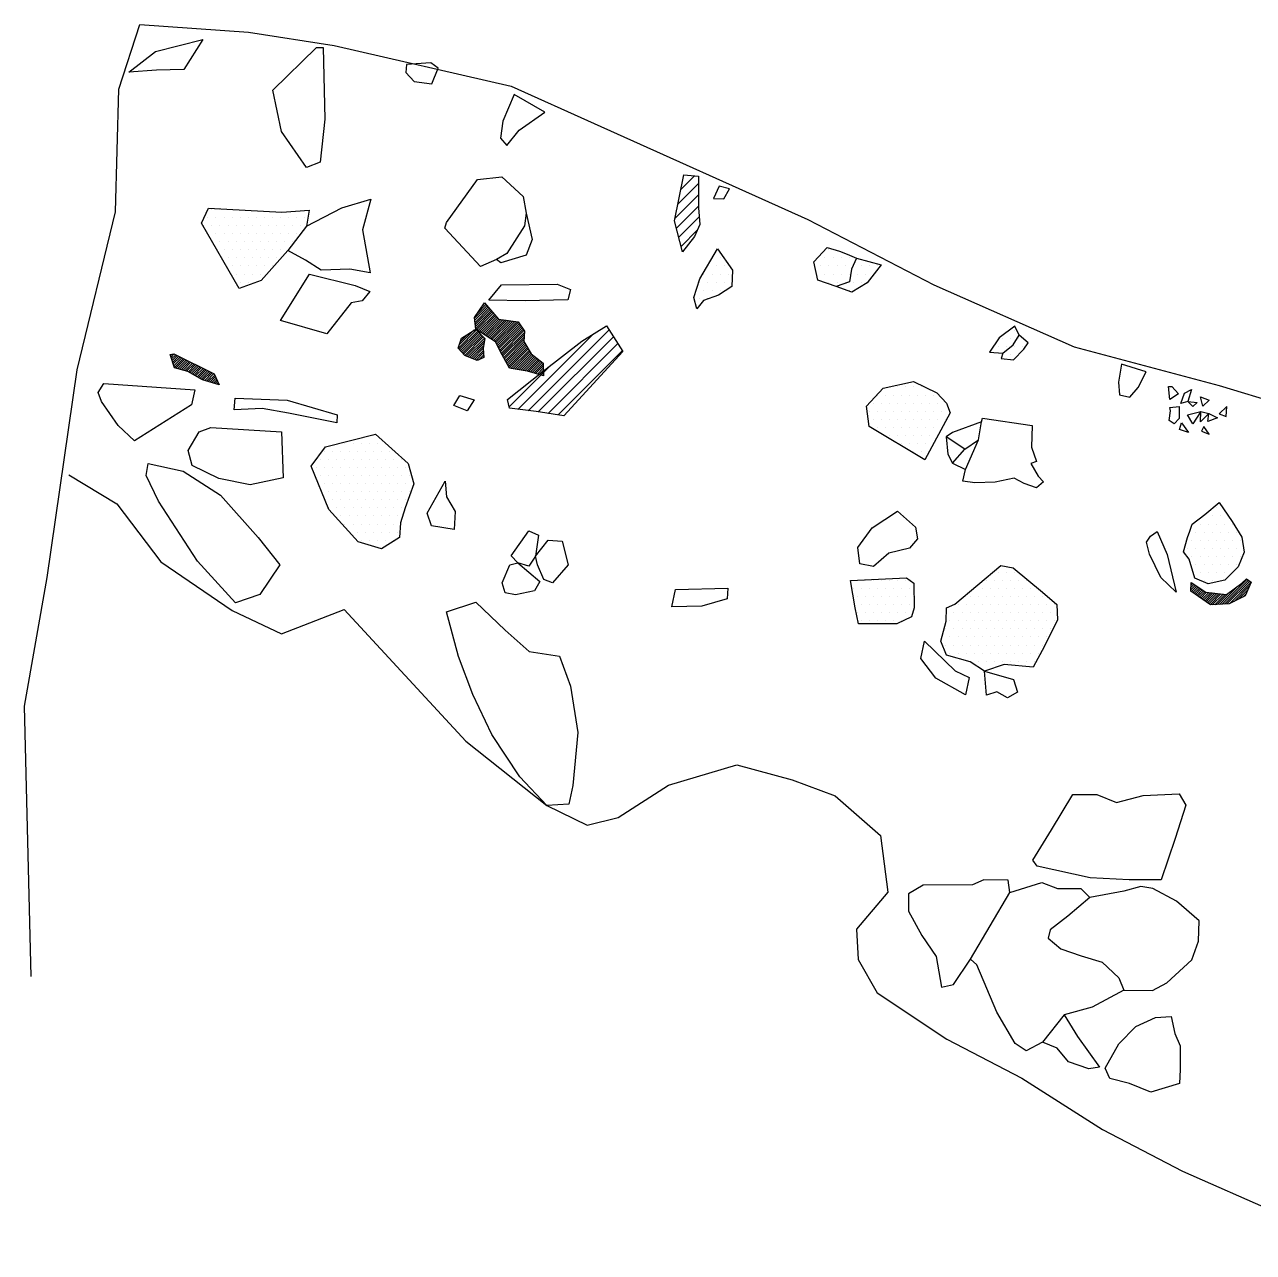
# Model space of a CAD drawing. Header units: metres. Extents: x -8.97 to -4.93, y -16.9 to -13.96.
# Drawn here: x -8.97 to -7.066, y -15.866 to -13.963 of the extents above; entities that cross this region are included whole.
import ezdxf

# ---------------------------------------------------------------- set-up
doc = ezdxf.new("R2010")
doc.units = ezdxf.units.M
doc.header["$LTSCALE"] = 25
doc.header["$MEASUREMENT"] = 0
doc.linetypes.add('STRICHPUNKTX2', pattern=[2, 1, -0.5, 0, -0.5])
doc.layers.get('0').update_dxf_attribs({"linetype": 'CONTINUOUS'})
for name, color, linetype in [('BEFUND', 1, 'CONTINUOUS'), ('FEUER', 1, 'CONTINUOUS'), ('GRABUNGSGRENZE', 3, 'STRICHPUNKTX2'), ('KNOCHEN', 2, 'CONTINUOUS'), ('KNOCHENSCHRAFF', 2, 'CONTINUOUS'), ('STEINE', 4, 'CONTINUOUS'), ('STEINESCHRAFF', 4, 'CONTINUOUS')]:
    doc.layers.add(name, color=color, linetype=linetype)

# ---------------------------------------------------------------- blocks, each defined once
blk = doc.blocks.new('*X6')
at = {"color": 0}
for p, q in [((-854.3, -1446.85), (-852.37, -1444.92)), ((-854.26, -1447.17), (-852.2, -1445.11)), ((-854.22, -1447.49), (-852.04, -1445.3)), ((-853.85, -1446.05), (-852.53, -1444.73)), ((-853.13, -1444.98), (-852.69, -1444.54)), ((-854.19, -1447.81), (-851.88, -1445.49)), ((-854.15, -1448.12), (-851.72, -1445.68)), ((-854.12, -1448.44), (-851.55, -1445.88)), ((-853.95, -1448.62), (-851.39, -1446.07)), ((-853.73, -1448.76), (-851.23, -1446.26)), ((-853.52, -1448.9), (-851.06, -1446.45)), ((-853.31, -1449.04), (-850.9, -1446.64)), ((-853.09, -1449.18), (-850.74, -1446.83)), ((-852.88, -1449.32), (-850.56, -1447)), ((-852.67, -1449.46), (-850.25, -1447.05)), ((-852.45, -1449.6), (-849.94, -1447.09)), ((-852.24, -1449.74), (-849.63, -1447.13)), ((-852.02, -1449.88), (-849.32, -1447.17)), ((-851.81, -1450.02), (-849, -1447.22)), ((-851.6, -1450.16), (-848.69, -1447.26)), ((-856.8, -1451.48), (-853.98, -1448.66)), ((-856.66, -1450.98), (-854.35, -1448.67)), ((-856.64, -1451.67), (-853.81, -1448.84)), ((-856.48, -1451.86), (-853.63, -1449.02)), ((-851.38, -1450.3), (-848.38, -1447.3)), ((-851.17, -1450.44), (-848.07, -1447.34)), ((-851, -1450.63), (-847.76, -1447.39)), ((-850.88, -1450.86), (-847.5, -1447.48)), ((-850.75, -1451.09), (-847.35, -1447.69)), ((-850.63, -1451.32), (-847.21, -1447.9)), ((-850.51, -1451.55), (-847.07, -1448.11)), ((-850.38, -1451.78), (-846.93, -1448.32)), ((-850.26, -1452.01), (-846.78, -1448.53)), ((-850.14, -1452.24), (-846.64, -1448.74)), ((-850.01, -1452.47), (-846.58, -1449.04)), ((-856.48, -1450.45), (-855.35, -1449.32)), ((-856.31, -1452.05), (-853.46, -1449.2)), ((-856.15, -1452.24), (-853.29, -1449.38)), ((-855.99, -1452.43), (-853.11, -1449.56)), ((-855.82, -1452.62), (-852.94, -1449.74)), ((-855.58, -1452.73), (-852.77, -1449.92)), ((-855.33, -1452.83), (-852.73, -1450.23)), ((-855.07, -1452.93), (-852.8, -1450.66)), ((-849.89, -1452.7), (-846.61, -1449.42)), ((-849.77, -1452.93), (-846.63, -1449.8)), ((-849.65, -1453.16), (-846.66, -1450.17)), ((-849.52, -1453.39), (-846.65, -1450.52)), ((-849.4, -1453.62), (-846.52, -1450.74)), ((-849.28, -1453.85), (-846.38, -1450.96)), ((-901.41, -1452.6), (-901.22, -1452.41)), ((-901.32, -1452.87), (-900.84, -1452.38)), ((-901.24, -1453.13), (-900.6, -1452.5)), ((-901.15, -1453.4), (-900.37, -1452.62)), ((-901.07, -1453.67), (-900.13, -1452.73)), ((-900.98, -1453.94), (-899.89, -1452.85)), ((-900.9, -1454.21), (-899.66, -1452.97)), ((-854.82, -1453.03), (-852.88, -1451.09)), ((-854.57, -1453.13), (-852.94, -1451.51)), ((-854.31, -1453.23), (-852.92, -1451.84)), ((-854.06, -1453.33), (-852.9, -1452.17)), ((-853.71, -1453.34), (-852.88, -1452.51)), ((-853.08, -1453.06), (-852.86, -1452.84)), ((-849.15, -1454.08), (-846.25, -1451.18)), ((-849.03, -1454.31), (-846.11, -1451.39)), ((-848.91, -1454.55), (-845.98, -1451.61)), ((-848.65, -1454.64), (-845.84, -1451.83)), ((-848.34, -1454.69), (-845.71, -1452.05)), ((-848.04, -1454.74), (-845.57, -1452.27)), ((-847.74, -1454.79), (-845.4, -1452.45)), ((-847.43, -1454.84), (-845.2, -1452.61)), ((-847.13, -1454.89), (-845, -1452.76)), ((-846.83, -1454.94), (-844.81, -1452.92)), ((-900.82, -1454.48), (-899.42, -1453.09)), ((-900.58, -1454.6), (-899.19, -1453.21)), ((-900.31, -1454.68), (-898.95, -1453.32)), ((-900.03, -1454.75), (-898.72, -1453.44)), ((-899.75, -1454.83), (-898.48, -1453.56)), ((-899.47, -1454.9), (-898.24, -1453.68)), ((-899.19, -1454.98), (-898.01, -1453.79)), ((-898.92, -1455.06), (-897.77, -1453.91)), ((-898.65, -1455.14), (-897.54, -1454.03)), ((-898.43, -1455.27), (-897.3, -1454.15)), ((-898.2, -1455.4), (-897.07, -1454.27)), ((-897.98, -1455.53), (-896.83, -1454.38)), ((-897.75, -1455.66), (-896.59, -1454.5)), ((-897.53, -1455.79), (-896.36, -1454.62)), ((-897.3, -1455.92), (-896.12, -1454.74)), ((-897.08, -1456.04), (-895.89, -1454.85)), ((-846.52, -1454.99), (-844.61, -1453.07)), ((-846.22, -1455.04), (-844.41, -1453.23)), ((-845.93, -1455.11), (-844.21, -1453.38)), ((-845.66, -1455.19), (-844.01, -1453.54)), ((-845.38, -1455.26), (-843.81, -1453.69)), ((-845.11, -1455.34), (-843.68, -1453.91)), ((-844.84, -1455.42), (-843.66, -1454.25)), ((-844.56, -1455.5), (-843.64, -1454.58)), ((-896.85, -1456.17), (-895.65, -1454.97)), ((-896.63, -1456.3), (-895.41, -1455.09)), ((-896.39, -1456.42), (-895.18, -1455.21)), ((-896.12, -1456.5), (-894.94, -1455.33)), ((-895.84, -1456.58), (-894.71, -1455.44)), ((-895.57, -1456.66), (-894.56, -1455.65)), ((-895.3, -1456.74), (-894.45, -1455.89)), ((-895.03, -1456.82), (-894.34, -1456.13)), ((-894.75, -1456.9), (-894.23, -1456.38)), ((-894.48, -1456.98), (-894.12, -1456.62)), ((-844.29, -1455.58), (-843.63, -1454.92)), ((-844.01, -1455.66), (-843.61, -1455.26)), ((-843.74, -1455.74), (-843.59, -1455.6)), ((-894.21, -1457.06), (-894.01, -1456.87)), ((-893.94, -1457.15), (-893.9, -1457.11))]:
    blk.add_line(p, q, dxfattribs=at)
blk = doc.blocks.new('*X7')
at = {"color": 0}
for p, q in [((-743.31, -1488.96), (-742.61, -1488.25)), ((-743.3, -1488.59), (-742.82, -1488.11)), ((-743.28, -1488.22), (-743.03, -1487.97)), ((-743.27, -1487.85), (-743.25, -1487.83)), ((-743.22, -1489.22), (-742.39, -1488.39)), ((-743.01, -1489.36), (-742.18, -1488.53)), ((-742.8, -1489.51), (-741.96, -1488.67)), ((-742.6, -1489.66), (-741.75, -1488.81)), ((-742.39, -1489.8), (-741.53, -1488.94)), ((-742.18, -1489.95), (-741.32, -1489.08)), ((-738.84, -1491.2), (-736, -1488.37)), ((-738.46, -1491.17), (-734.58, -1487.29)), ((-738.08, -1491.15), (-734.37, -1487.44)), ((-737.7, -1491.12), (-734.16, -1487.59)), ((-737.28, -1491.06), (-733.96, -1487.73)), ((-736.6, -1490.73), (-734.19, -1488.32)), ((-735.91, -1490.39), (-734.46, -1488.94)), ((-741.97, -1490.09), (-741.1, -1489.22)), ((-741.77, -1490.24), (-740.85, -1489.32)), ((-741.56, -1490.39), (-740.53, -1489.36)), ((-741.35, -1490.53), (-740.21, -1489.39)), ((-741.14, -1490.68), (-739.9, -1489.43)), ((-740.94, -1490.82), (-739.58, -1489.46)), ((-740.73, -1490.97), (-739.26, -1489.5)), ((-740.52, -1491.12), (-738.94, -1489.54)), ((-740.31, -1491.26), (-738.63, -1489.57)), ((-739.97, -1491.27), (-738.31, -1489.61)), ((-739.59, -1491.25), (-737.99, -1489.65)), ((-739.22, -1491.22), (-737.36, -1489.37)), ((-735.22, -1490.06), (-734.73, -1489.56))]:
    blk.add_line(p, q, dxfattribs=at)
blk = doc.blocks.new('*X9')
at = {"color": 0}
for p, q in [((-822.77, -1429.12), (-819.6, -1425.95)), ((-822.34, -1426.92), (-820.2, -1424.77)), ((-821.91, -1424.72), (-821.82, -1424.63)), ((-823.2, -1431.32), (-819.61, -1427.72)), ((-823, -1432.88), (-819.61, -1429.49)), ((-822.65, -1434.29), (-819.48, -1431.13)), ((-822.29, -1435.71), (-819.73, -1433.14)), ((-846, -1461.18), (-833.44, -1448.63)), ((-847.57, -1460.98), (-835.88, -1449.29)), ((-844.43, -1461.38), (-832.76, -1449.71)), ((-842.89, -1461.61), (-832.07, -1450.79)), ((-841.34, -1461.83), (-831.38, -1451.87)), ((-848.95, -1460.59), (-842.52, -1454.17))]:
    blk.add_line(p, q, dxfattribs=at)
blk = doc.blocks.new('*X10')
at = {"color": 0}
for p, q in [((-895, -1430), (-895, -1430)), ((-893.75, -1430), (-893.75, -1430)), ((-892.5, -1430), (-892.5, -1430)), ((-895.625, -1431.25), (-895.625, -1431.25)), ((-894.375, -1431.25), (-894.375, -1431.25)), ((-893.125, -1431.25), (-893.125, -1431.25)), ((-891.875, -1431.25), (-891.875, -1431.25)), ((-890.625, -1431.25), (-890.625, -1431.25)), ((-889.375, -1431.25), (-889.375, -1431.25)), ((-888.125, -1431.25), (-888.125, -1431.25)), ((-886.875, -1431.25), (-886.875, -1431.25)), ((-885.625, -1431.25), (-885.625, -1431.25)), ((-884.375, -1431.25), (-884.375, -1431.25)), ((-883.125, -1431.25), (-883.125, -1431.25)), ((-881.875, -1431.25), (-881.875, -1431.25)), ((-880.625, -1431.25), (-880.625, -1431.25)), ((-896.25, -1432.5), (-896.25, -1432.5)), ((-895.625, -1433.75), (-895.625, -1433.75)), ((-895, -1432.5), (-895, -1432.5)), ((-894.375, -1433.75), (-894.375, -1433.75)), ((-893.75, -1432.5), (-893.75, -1432.5)), ((-893.125, -1433.75), (-893.125, -1433.75)), ((-892.5, -1432.5), (-892.5, -1432.5)), ((-891.875, -1433.75), (-891.875, -1433.75)), ((-891.25, -1432.5), (-891.25, -1432.5)), ((-890.625, -1433.75), (-890.625, -1433.75)), ((-890, -1432.5), (-890, -1432.5)), ((-889.375, -1433.75), (-889.375, -1433.75)), ((-888.75, -1432.5), (-888.75, -1432.5)), ((-888.125, -1433.75), (-888.125, -1433.75)), ((-887.5, -1432.5), (-887.5, -1432.5)), ((-886.875, -1433.75), (-886.875, -1433.75)), ((-886.25, -1432.5), (-886.25, -1432.5)), ((-885.625, -1433.75), (-885.625, -1433.75)), ((-885, -1432.5), (-885, -1432.5)), ((-884.375, -1433.75), (-884.375, -1433.75)), ((-883.75, -1432.5), (-883.75, -1432.5)), ((-883.125, -1433.75), (-883.125, -1433.75)), ((-882.5, -1432.5), (-882.5, -1432.5)), ((-881.875, -1433.75), (-881.875, -1433.75)), ((-881.25, -1432.5), (-881.25, -1432.5)), ((-893.75, -1435), (-893.75, -1435)), ((-892.5, -1435), (-892.5, -1435)), ((-891.25, -1435), (-891.25, -1435)), ((-890, -1435), (-890, -1435)), ((-888.75, -1435), (-888.75, -1435)), ((-887.5, -1435), (-887.5, -1435)), ((-886.25, -1435), (-886.25, -1435)), ((-885, -1435), (-885, -1435)), ((-883.75, -1435), (-883.75, -1435)), ((-882.5, -1435), (-882.5, -1435)), ((-893.125, -1436.25), (-893.125, -1436.25)), ((-892.5, -1437.5), (-892.5, -1437.5)), ((-891.875, -1436.25), (-891.875, -1436.25)), ((-891.25, -1437.5), (-891.25, -1437.5)), ((-890.625, -1436.25), (-890.625, -1436.25)), ((-890, -1437.5), (-890, -1437.5)), ((-889.375, -1436.25), (-889.375, -1436.25)), ((-888.75, -1437.5), (-888.75, -1437.5)), ((-888.125, -1436.25), (-888.125, -1436.25)), ((-887.5, -1437.5), (-887.5, -1437.5)), ((-886.875, -1436.25), (-886.875, -1436.25)), ((-886.25, -1437.5), (-886.25, -1437.5)), ((-885.625, -1436.25), (-885.625, -1436.25)), ((-885, -1437.5), (-885, -1437.5)), ((-884.375, -1436.25), (-884.375, -1436.25)), ((-816.25, -1437.5), (-816.25, -1437.5)), ((-800, -1437.5), (-800, -1437.5)), ((-799.375, -1436.25), (-799.375, -1436.25)), ((-798.75, -1437.5), (-798.75, -1437.5)), ((-797.5, -1437.5), (-797.5, -1437.5)), ((-796.25, -1437.5), (-796.25, -1437.5)), ((-891.875, -1438.75), (-891.875, -1438.75)), ((-890.625, -1438.75), (-890.625, -1438.75)), ((-889.375, -1438.75), (-889.375, -1438.75)), ((-888.125, -1438.75), (-888.125, -1438.75)), ((-886.875, -1438.75), (-886.875, -1438.75)), ((-885.625, -1438.75), (-885.625, -1438.75)), ((-818.125, -1438.75), (-818.125, -1438.75)), ((-816.875, -1438.75), (-816.875, -1438.75)), ((-815.625, -1438.75), (-815.625, -1438.75)), ((-800.625, -1438.75), (-800.625, -1438.75)), ((-799.375, -1438.75), (-799.375, -1438.75)), ((-798.125, -1438.75), (-798.125, -1438.75)), ((-796.875, -1438.75), (-796.875, -1438.75)), ((-795.625, -1438.75), (-795.625, -1438.75)), ((-794.375, -1438.75), (-794.375, -1438.75)), ((-793.125, -1438.75), (-793.125, -1438.75)), ((-791.875, -1438.75), (-791.875, -1438.75)), ((-891.25, -1440), (-891.25, -1440)), ((-890.625, -1441.25), (-890.625, -1441.25)), ((-890, -1440), (-890, -1440)), ((-889.375, -1441.25), (-889.375, -1441.25)), ((-888.75, -1440), (-888.75, -1440)), ((-888.125, -1441.25), (-888.125, -1441.25)), ((-887.5, -1440), (-887.5, -1440)), ((-819.375, -1441.25), (-819.375, -1441.25)), ((-818.75, -1440), (-818.75, -1440)), ((-818.125, -1441.25), (-818.125, -1441.25)), ((-817.5, -1440), (-817.5, -1440)), ((-816.875, -1441.25), (-816.875, -1441.25)), ((-816.25, -1440), (-816.25, -1440)), ((-815.625, -1441.25), (-815.625, -1441.25)), ((-815, -1440), (-815, -1440)), ((-801.25, -1440), (-801.25, -1440)), ((-800, -1440), (-800, -1440)), ((-799.375, -1441.25), (-799.375, -1441.25)), ((-798.75, -1440), (-798.75, -1440)), ((-798.125, -1441.25), (-798.125, -1441.25)), ((-797.5, -1440), (-797.5, -1440)), ((-796.875, -1441.25), (-796.875, -1441.25)), ((-796.25, -1440), (-796.25, -1440)), ((-795.625, -1441.25), (-795.625, -1441.25)), ((-795, -1440), (-795, -1440)), ((-794.375, -1441.25), (-794.375, -1441.25)), ((-793.75, -1440), (-793.75, -1440)), ((-792.5, -1440), (-792.5, -1440)), ((-818.75, -1442.5), (-818.75, -1442.5)), ((-817.5, -1442.5), (-817.5, -1442.5)), ((-816.25, -1442.5), (-816.25, -1442.5)), ((-796.25, -1442.5), (-796.25, -1442.5)), ((-819.375, -1443.75), (-819.375, -1443.75)), ((-818.125, -1443.75), (-818.125, -1443.75)), ((-770.625, -1448.75), (-770.625, -1448.75)), ((-772.5, -1450), (-772.5, -1450)), ((-771.25, -1450), (-771.25, -1450)), ((-770, -1450), (-770, -1450)), ((-773.125, -1451.25), (-773.125, -1451.25)), ((-772.5, -1452.5), (-772.5, -1452.5)), ((-771.875, -1451.25), (-771.875, -1451.25)), ((-771.25, -1452.5), (-771.25, -1452.5)), ((-770.625, -1451.25), (-770.625, -1451.25)), ((-770, -1452.5), (-770, -1452.5)), ((-769.375, -1451.25), (-769.375, -1451.25)), ((-790, -1457.5), (-790, -1457.5)), ((-788.75, -1457.5), (-788.75, -1457.5)), ((-787.5, -1457.5), (-787.5, -1457.5)), ((-786.25, -1457.5), (-786.25, -1457.5)), ((-785, -1457.5), (-785, -1457.5)), ((-792.5, -1460), (-792.5, -1460)), ((-791.875, -1458.75), (-791.875, -1458.75)), ((-791.25, -1460), (-791.25, -1460)), ((-790.625, -1458.75), (-790.625, -1458.75)), ((-790, -1460), (-790, -1460)), ((-789.375, -1458.75), (-789.375, -1458.75)), ((-788.75, -1460), (-788.75, -1460)), ((-788.125, -1458.75), (-788.125, -1458.75)), ((-787.5, -1460), (-787.5, -1460)), ((-786.875, -1458.75), (-786.875, -1458.75)), ((-786.25, -1460), (-786.25, -1460)), ((-785.625, -1458.75), (-785.625, -1458.75)), ((-785, -1460), (-785, -1460)), ((-784.375, -1458.75), (-784.375, -1458.75)), ((-783.75, -1460), (-783.75, -1460)), ((-783.125, -1458.75), (-783.125, -1458.75)), ((-782.5, -1460), (-782.5, -1460)), ((-781.25, -1460), (-781.25, -1460)), ((-793.125, -1461.25), (-793.125, -1461.25)), ((-792.5, -1462.5), (-792.5, -1462.5)), ((-791.875, -1461.25), (-791.875, -1461.25)), ((-791.25, -1462.5), (-791.25, -1462.5)), ((-790.625, -1461.25), (-790.625, -1461.25)), ((-790, -1462.5), (-790, -1462.5)), ((-789.375, -1461.25), (-789.375, -1461.25)), ((-788.75, -1462.5), (-788.75, -1462.5)), ((-788.125, -1461.25), (-788.125, -1461.25)), ((-787.5, -1462.5), (-787.5, -1462.5)), ((-786.875, -1461.25), (-786.875, -1461.25)), ((-786.25, -1462.5), (-786.25, -1462.5)), ((-785.625, -1461.25), (-785.625, -1461.25)), ((-785, -1462.5), (-785, -1462.5)), ((-784.375, -1461.25), (-784.375, -1461.25)), ((-783.75, -1462.5), (-783.75, -1462.5)), ((-783.125, -1461.25), (-783.125, -1461.25)), ((-782.5, -1462.5), (-782.5, -1462.5)), ((-781.875, -1461.25), (-781.875, -1461.25)), ((-781.25, -1462.5), (-781.25, -1462.5)), ((-791.875, -1463.75), (-791.875, -1463.75)), ((-790.625, -1463.75), (-790.625, -1463.75)), ((-789.375, -1463.75), (-789.375, -1463.75)), ((-788.125, -1463.75), (-788.125, -1463.75)), ((-786.875, -1463.75), (-786.875, -1463.75)), ((-785.625, -1463.75), (-785.625, -1463.75)), ((-784.375, -1463.75), (-784.375, -1463.75)), ((-783.125, -1463.75), (-783.125, -1463.75)), ((-781.875, -1463.75), (-781.875, -1463.75)), ((-874.375, -1466.25), (-874.375, -1466.25)), ((-873.125, -1466.25), (-873.125, -1466.25)), ((-871.875, -1466.25), (-871.875, -1466.25)), ((-870.625, -1466.25), (-870.625, -1466.25)), ((-870, -1465), (-870, -1465)), ((-869.375, -1466.25), (-869.375, -1466.25)), ((-868.125, -1466.25), (-868.125, -1466.25)), ((-790, -1465), (-790, -1465)), ((-788.75, -1465), (-788.75, -1465)), ((-788.125, -1466.25), (-788.125, -1466.25)), ((-787.5, -1465), (-787.5, -1465)), ((-786.875, -1466.25), (-786.875, -1466.25)), ((-786.25, -1465), (-786.25, -1465)), ((-785.625, -1466.25), (-785.625, -1466.25)), ((-785, -1465), (-785, -1465)), ((-784.375, -1466.25), (-784.375, -1466.25)), ((-783.75, -1465), (-783.75, -1465)), ((-782.5, -1465), (-782.5, -1465)), ((-877.5, -1467.5), (-877.5, -1467.5)), ((-876.25, -1467.5), (-876.25, -1467.5)), ((-875, -1467.5), (-875, -1467.5)), ((-873.75, -1467.5), (-873.75, -1467.5)), ((-872.5, -1467.5), (-872.5, -1467.5)), ((-871.25, -1467.5), (-871.25, -1467.5)), ((-870, -1467.5), (-870, -1467.5)), ((-868.75, -1467.5), (-868.75, -1467.5)), ((-867.5, -1467.5), (-867.5, -1467.5)), ((-786.25, -1467.5), (-786.25, -1467.5)), ((-785, -1467.5), (-785, -1467.5)), ((-878.75, -1470), (-878.75, -1470)), ((-878.125, -1468.75), (-878.125, -1468.75)), ((-877.5, -1470), (-877.5, -1470)), ((-876.875, -1468.75), (-876.875, -1468.75)), ((-876.25, -1470), (-876.25, -1470)), ((-875.625, -1468.75), (-875.625, -1468.75)), ((-875, -1470), (-875, -1470)), ((-874.375, -1468.75), (-874.375, -1468.75)), ((-873.75, -1470), (-873.75, -1470)), ((-873.125, -1468.75), (-873.125, -1468.75)), ((-872.5, -1470), (-872.5, -1470)), ((-871.875, -1468.75), (-871.875, -1468.75)), ((-871.25, -1470), (-871.25, -1470)), ((-870.625, -1468.75), (-870.625, -1468.75)), ((-870, -1470), (-870, -1470)), ((-869.375, -1468.75), (-869.375, -1468.75)), ((-868.75, -1470), (-868.75, -1470)), ((-868.125, -1468.75), (-868.125, -1468.75)), ((-867.5, -1470), (-867.5, -1470)), ((-866.875, -1468.75), (-866.875, -1468.75)), ((-866.25, -1470), (-866.25, -1470)), ((-865.625, -1468.75), (-865.625, -1468.75)), ((-865, -1470), (-865, -1470)), ((-878.125, -1471.25), (-878.125, -1471.25)), ((-876.875, -1471.25), (-876.875, -1471.25)), ((-875.625, -1471.25), (-875.625, -1471.25)), ((-874.375, -1471.25), (-874.375, -1471.25)), ((-873.125, -1471.25), (-873.125, -1471.25)), ((-871.875, -1471.25), (-871.875, -1471.25)), ((-870.625, -1471.25), (-870.625, -1471.25)), ((-869.375, -1471.25), (-869.375, -1471.25)), ((-868.125, -1471.25), (-868.125, -1471.25)), ((-866.875, -1471.25), (-866.875, -1471.25)), ((-865.625, -1471.25), (-865.625, -1471.25)), ((-864.375, -1471.25), (-864.375, -1471.25)), ((-877.5, -1472.5), (-877.5, -1472.5)), ((-876.875, -1473.75), (-876.875, -1473.75)), ((-876.25, -1472.5), (-876.25, -1472.5)), ((-875.625, -1473.75), (-875.625, -1473.75)), ((-875, -1472.5), (-875, -1472.5)), ((-874.375, -1473.75), (-874.375, -1473.75)), ((-873.75, -1472.5), (-873.75, -1472.5)), ((-873.125, -1473.75), (-873.125, -1473.75)), ((-872.5, -1472.5), (-872.5, -1472.5)), ((-871.875, -1473.75), (-871.875, -1473.75)), ((-871.25, -1472.5), (-871.25, -1472.5)), ((-870.625, -1473.75), (-870.625, -1473.75)), ((-870, -1472.5), (-870, -1472.5)), ((-869.375, -1473.75), (-869.375, -1473.75)), ((-868.75, -1472.5), (-868.75, -1472.5)), ((-868.125, -1473.75), (-868.125, -1473.75)), ((-867.5, -1472.5), (-867.5, -1472.5)), ((-866.875, -1473.75), (-866.875, -1473.75)), ((-866.25, -1472.5), (-866.25, -1472.5)), ((-865.625, -1473.75), (-865.625, -1473.75)), ((-865, -1472.5), (-865, -1472.5)), ((-864.375, -1473.75), (-864.375, -1473.75)), ((-863.75, -1472.5), (-863.75, -1472.5)), ((-876.25, -1475), (-876.25, -1475)), ((-875, -1475), (-875, -1475)), ((-873.75, -1475), (-873.75, -1475)), ((-872.5, -1475), (-872.5, -1475)), ((-871.25, -1475), (-871.25, -1475)), ((-870, -1475), (-870, -1475)), ((-868.75, -1475), (-868.75, -1475)), ((-867.5, -1475), (-867.5, -1475)), ((-866.25, -1475), (-866.25, -1475)), ((-865, -1475), (-865, -1475)), ((-876.875, -1476.25), (-876.875, -1476.25)), ((-875.625, -1476.25), (-875.625, -1476.25)), ((-875, -1477.5), (-875, -1477.5)), ((-874.375, -1476.25), (-874.375, -1476.25)), ((-873.75, -1477.5), (-873.75, -1477.5)), ((-873.125, -1476.25), (-873.125, -1476.25)), ((-872.5, -1477.5), (-872.5, -1477.5)), ((-871.875, -1476.25), (-871.875, -1476.25)), ((-871.25, -1477.5), (-871.25, -1477.5)), ((-870.625, -1476.25), (-870.625, -1476.25)), ((-870, -1477.5), (-870, -1477.5)), ((-869.375, -1476.25), (-869.375, -1476.25)), ((-868.75, -1477.5), (-868.75, -1477.5)), ((-868.125, -1476.25), (-868.125, -1476.25)), ((-867.5, -1477.5), (-867.5, -1477.5)), ((-866.875, -1476.25), (-866.875, -1476.25)), ((-866.25, -1477.5), (-866.25, -1477.5)), ((-865.625, -1476.25), (-865.625, -1476.25)), ((-741.25, -1477.5), (-741.25, -1477.5)), ((-740, -1477.5), (-740, -1477.5)), ((-739.375, -1476.25), (-739.375, -1476.25)), ((-738.75, -1477.5), (-738.75, -1477.5)), ((-737.5, -1477.5), (-737.5, -1477.5)), ((-874.375, -1478.75), (-874.375, -1478.75)), ((-873.125, -1478.75), (-873.125, -1478.75)), ((-871.875, -1478.75), (-871.875, -1478.75)), ((-870.625, -1478.75), (-870.625, -1478.75)), ((-869.375, -1478.75), (-869.375, -1478.75)), ((-868.125, -1478.75), (-868.125, -1478.75)), ((-866.875, -1478.75), (-866.875, -1478.75)), ((-741.875, -1478.75), (-741.875, -1478.75)), ((-740.625, -1478.75), (-740.625, -1478.75)), ((-739.375, -1478.75), (-739.375, -1478.75)), ((-738.125, -1478.75), (-738.125, -1478.75)), ((-736.875, -1478.75), (-736.875, -1478.75)), ((-872.5, -1480), (-872.5, -1480)), ((-871.875, -1481.25), (-871.875, -1481.25)), ((-871.25, -1480), (-871.25, -1480)), ((-870.625, -1481.25), (-870.625, -1481.25)), ((-870, -1480), (-870, -1480)), ((-869.375, -1481.25), (-869.375, -1481.25)), ((-868.75, -1480), (-868.75, -1480)), ((-868.125, -1481.25), (-868.125, -1481.25)), ((-867.5, -1480), (-867.5, -1480)), ((-866.875, -1481.25), (-866.875, -1481.25)), ((-866.25, -1480), (-866.25, -1480)), ((-743.125, -1481.25), (-743.125, -1481.25)), ((-742.5, -1480), (-742.5, -1480)), ((-741.875, -1481.25), (-741.875, -1481.25)), ((-741.25, -1480), (-741.25, -1480)), ((-740.625, -1481.25), (-740.625, -1481.25)), ((-740, -1480), (-740, -1480)), ((-739.375, -1481.25), (-739.375, -1481.25)), ((-738.75, -1480), (-738.75, -1480)), ((-738.125, -1481.25), (-738.125, -1481.25)), ((-737.5, -1480), (-737.5, -1480)), ((-736.875, -1481.25), (-736.875, -1481.25)), ((-736.25, -1480), (-736.25, -1480)), ((-735.625, -1481.25), (-735.625, -1481.25)), ((-868.75, -1482.5), (-868.75, -1482.5)), ((-743.75, -1482.5), (-743.75, -1482.5)), ((-742.5, -1482.5), (-742.5, -1482.5)), ((-741.25, -1482.5), (-741.25, -1482.5)), ((-740, -1482.5), (-740, -1482.5)), ((-738.75, -1482.5), (-738.75, -1482.5)), ((-737.5, -1482.5), (-737.5, -1482.5)), ((-736.25, -1482.5), (-736.25, -1482.5)), ((-743.125, -1483.75), (-743.125, -1483.75)), ((-742.5, -1485), (-742.5, -1485)), ((-741.875, -1483.75), (-741.875, -1483.75)), ((-741.25, -1485), (-741.25, -1485)), ((-740.625, -1483.75), (-740.625, -1483.75)), ((-740, -1485), (-740, -1485)), ((-739.375, -1483.75), (-739.375, -1483.75)), ((-738.75, -1485), (-738.75, -1485)), ((-738.125, -1483.75), (-738.125, -1483.75)), ((-737.5, -1485), (-737.5, -1485)), ((-736.875, -1483.75), (-736.875, -1483.75)), ((-736.25, -1485), (-736.25, -1485)), ((-735.625, -1483.75), (-735.625, -1483.75)), ((-773.125, -1486.25), (-773.125, -1486.25)), ((-771.875, -1486.25), (-771.875, -1486.25)), ((-770.625, -1486.25), (-770.625, -1486.25)), ((-741.875, -1486.25), (-741.875, -1486.25)), ((-740.625, -1486.25), (-740.625, -1486.25)), ((-739.375, -1486.25), (-739.375, -1486.25)), ((-738.125, -1486.25), (-738.125, -1486.25)), ((-736.875, -1486.25), (-736.875, -1486.25)), ((-795.625, -1488.75), (-795.625, -1488.75)), ((-795, -1487.5), (-795, -1487.5)), ((-794.375, -1488.75), (-794.375, -1488.75)), ((-793.75, -1487.5), (-793.75, -1487.5)), ((-793.125, -1488.75), (-793.125, -1488.75)), ((-792.5, -1487.5), (-792.5, -1487.5)), ((-791.875, -1488.75), (-791.875, -1488.75)), ((-791.25, -1487.5), (-791.25, -1487.5)), ((-790.625, -1488.75), (-790.625, -1488.75)), ((-790, -1487.5), (-790, -1487.5)), ((-789.375, -1488.75), (-789.375, -1488.75)), ((-788.75, -1487.5), (-788.75, -1487.5)), ((-788.125, -1488.75), (-788.125, -1488.75)), ((-787.5, -1487.5), (-787.5, -1487.5)), ((-786.875, -1488.75), (-786.875, -1488.75)), ((-776.875, -1488.75), (-776.875, -1488.75)), ((-775.625, -1488.75), (-775.625, -1488.75)), ((-775, -1487.5), (-775, -1487.5)), ((-774.375, -1488.75), (-774.375, -1488.75)), ((-773.75, -1487.5), (-773.75, -1487.5)), ((-773.125, -1488.75), (-773.125, -1488.75)), ((-772.5, -1487.5), (-772.5, -1487.5)), ((-771.875, -1488.75), (-771.875, -1488.75)), ((-771.25, -1487.5), (-771.25, -1487.5)), ((-770.625, -1488.75), (-770.625, -1488.75)), ((-770, -1487.5), (-770, -1487.5)), ((-769.375, -1488.75), (-769.375, -1488.75)), ((-768.75, -1487.5), (-768.75, -1487.5)), ((-768.125, -1488.75), (-768.125, -1488.75)), ((-741.25, -1487.5), (-741.25, -1487.5)), ((-740, -1487.5), (-740, -1487.5)), ((-738.75, -1487.5), (-738.75, -1487.5)), ((-795, -1490), (-795, -1490)), ((-793.75, -1490), (-793.75, -1490)), ((-792.5, -1490), (-792.5, -1490)), ((-791.25, -1490), (-791.25, -1490)), ((-790, -1490), (-790, -1490)), ((-788.75, -1490), (-788.75, -1490)), ((-787.5, -1490), (-787.5, -1490)), ((-786.25, -1490), (-786.25, -1490)), ((-777.5, -1490), (-777.5, -1490)), ((-776.25, -1490), (-776.25, -1490)), ((-775, -1490), (-775, -1490)), ((-773.75, -1490), (-773.75, -1490)), ((-772.5, -1490), (-772.5, -1490)), ((-771.25, -1490), (-771.25, -1490)), ((-770, -1490), (-770, -1490)), ((-768.75, -1490), (-768.75, -1490)), ((-767.5, -1490), (-767.5, -1490)), ((-766.25, -1490), (-766.25, -1490)), ((-795, -1492.5), (-795, -1492.5)), ((-794.375, -1491.25), (-794.375, -1491.25)), ((-793.75, -1492.5), (-793.75, -1492.5)), ((-793.125, -1491.25), (-793.125, -1491.25)), ((-792.5, -1492.5), (-792.5, -1492.5)), ((-791.875, -1491.25), (-791.875, -1491.25)), ((-791.25, -1492.5), (-791.25, -1492.5)), ((-790.625, -1491.25), (-790.625, -1491.25)), ((-790, -1492.5), (-790, -1492.5)), ((-789.375, -1491.25), (-789.375, -1491.25)), ((-788.75, -1492.5), (-788.75, -1492.5)), ((-788.125, -1491.25), (-788.125, -1491.25)), ((-787.5, -1492.5), (-787.5, -1492.5)), ((-786.875, -1491.25), (-786.875, -1491.25)), ((-780, -1492.5), (-780, -1492.5)), ((-779.375, -1491.25), (-779.375, -1491.25)), ((-778.75, -1492.5), (-778.75, -1492.5)), ((-778.125, -1491.25), (-778.125, -1491.25)), ((-777.5, -1492.5), (-777.5, -1492.5)), ((-776.875, -1491.25), (-776.875, -1491.25)), ((-776.25, -1492.5), (-776.25, -1492.5)), ((-775.625, -1491.25), (-775.625, -1491.25)), ((-775, -1492.5), (-775, -1492.5)), ((-774.375, -1491.25), (-774.375, -1491.25)), ((-773.75, -1492.5), (-773.75, -1492.5)), ((-773.125, -1491.25), (-773.125, -1491.25)), ((-772.5, -1492.5), (-772.5, -1492.5)), ((-771.875, -1491.25), (-771.875, -1491.25)), ((-771.25, -1492.5), (-771.25, -1492.5)), ((-770.625, -1491.25), (-770.625, -1491.25)), ((-770, -1492.5), (-770, -1492.5)), ((-769.375, -1491.25), (-769.375, -1491.25)), ((-768.75, -1492.5), (-768.75, -1492.5)), ((-768.125, -1491.25), (-768.125, -1491.25)), ((-767.5, -1492.5), (-767.5, -1492.5)), ((-766.875, -1491.25), (-766.875, -1491.25)), ((-766.25, -1492.5), (-766.25, -1492.5)), ((-765.625, -1491.25), (-765.625, -1491.25)), ((-765, -1492.5), (-765, -1492.5)), ((-764.375, -1491.25), (-764.375, -1491.25)), ((-794.375, -1493.75), (-794.375, -1493.75)), ((-793.125, -1493.75), (-793.125, -1493.75)), ((-791.875, -1493.75), (-791.875, -1493.75)), ((-790.625, -1493.75), (-790.625, -1493.75)), ((-789.375, -1493.75), (-789.375, -1493.75)), ((-788.125, -1493.75), (-788.125, -1493.75)), ((-780.625, -1493.75), (-780.625, -1493.75)), ((-779.375, -1493.75), (-779.375, -1493.75)), ((-778.125, -1493.75), (-778.125, -1493.75)), ((-776.875, -1493.75), (-776.875, -1493.75)), ((-775.625, -1493.75), (-775.625, -1493.75)), ((-774.375, -1493.75), (-774.375, -1493.75)), ((-773.125, -1493.75), (-773.125, -1493.75)), ((-771.875, -1493.75), (-771.875, -1493.75)), ((-770.625, -1493.75), (-770.625, -1493.75)), ((-769.375, -1493.75), (-769.375, -1493.75)), ((-768.125, -1493.75), (-768.125, -1493.75)), ((-766.875, -1493.75), (-766.875, -1493.75)), ((-765.625, -1493.75), (-765.625, -1493.75)), ((-764.375, -1493.75), (-764.375, -1493.75)), ((-781.875, -1496.25), (-781.875, -1496.25)), ((-781.25, -1495), (-781.25, -1495)), ((-780.625, -1496.25), (-780.625, -1496.25)), ((-780, -1495), (-780, -1495)), ((-779.375, -1496.25), (-779.375, -1496.25)), ((-778.75, -1495), (-778.75, -1495)), ((-778.125, -1496.25), (-778.125, -1496.25)), ((-777.5, -1495), (-777.5, -1495)), ((-776.875, -1496.25), (-776.875, -1496.25)), ((-776.25, -1495), (-776.25, -1495)), ((-775.625, -1496.25), (-775.625, -1496.25)), ((-775, -1495), (-775, -1495)), ((-774.375, -1496.25), (-774.375, -1496.25)), ((-773.75, -1495), (-773.75, -1495)), ((-773.125, -1496.25), (-773.125, -1496.25)), ((-772.5, -1495), (-772.5, -1495)), ((-771.875, -1496.25), (-771.875, -1496.25)), ((-771.25, -1495), (-771.25, -1495)), ((-770.625, -1496.25), (-770.625, -1496.25)), ((-770, -1495), (-770, -1495)), ((-769.375, -1496.25), (-769.375, -1496.25)), ((-768.75, -1495), (-768.75, -1495)), ((-768.125, -1496.25), (-768.125, -1496.25)), ((-767.5, -1495), (-767.5, -1495)), ((-766.875, -1496.25), (-766.875, -1496.25)), ((-766.25, -1495), (-766.25, -1495)), ((-765.625, -1496.25), (-765.625, -1496.25)), ((-765, -1495), (-765, -1495)), ((-781.25, -1497.5), (-781.25, -1497.5)), ((-780, -1497.5), (-780, -1497.5)), ((-778.75, -1497.5), (-778.75, -1497.5)), ((-777.5, -1497.5), (-777.5, -1497.5)), ((-776.25, -1497.5), (-776.25, -1497.5)), ((-775, -1497.5), (-775, -1497.5)), ((-773.75, -1497.5), (-773.75, -1497.5)), ((-772.5, -1497.5), (-772.5, -1497.5)), ((-771.25, -1497.5), (-771.25, -1497.5)), ((-770, -1497.5), (-770, -1497.5)), ((-768.75, -1497.5), (-768.75, -1497.5)), ((-767.5, -1497.5), (-767.5, -1497.5)), ((-766.25, -1497.5), (-766.25, -1497.5)), ((-780.625, -1498.75), (-780.625, -1498.75)), ((-779.375, -1498.75), (-779.375, -1498.75)), ((-778.125, -1498.75), (-778.125, -1498.75)), ((-777.5, -1500), (-777.5, -1500)), ((-776.875, -1498.75), (-776.875, -1498.75)), ((-776.25, -1500), (-776.25, -1500)), ((-775.625, -1498.75), (-775.625, -1498.75)), ((-775, -1500), (-775, -1500)), ((-774.375, -1498.75), (-774.375, -1498.75)), ((-773.75, -1500), (-773.75, -1500)), ((-773.125, -1498.75), (-773.125, -1498.75)), ((-772.5, -1500), (-772.5, -1500)), ((-771.875, -1498.75), (-771.875, -1498.75)), ((-771.25, -1500), (-771.25, -1500)), ((-770.625, -1498.75), (-770.625, -1498.75)), ((-770, -1500), (-770, -1500)), ((-769.375, -1498.75), (-769.375, -1498.75)), ((-768.75, -1500), (-768.75, -1500)), ((-768.125, -1498.75), (-768.125, -1498.75)), ((-767.5, -1500), (-767.5, -1500)), ((-766.875, -1498.75), (-766.875, -1498.75)), ((-775.625, -1501.25), (-775.625, -1501.25))]:
    blk.add_line(p, q, dxfattribs=at)

msp = doc.modelspace()

# ---------------------------------------------------------------- linework, layer by layer
at = {"layer": 'BEFUND'}
msp.add_lwpolyline([(-8.9015, -14.6611), (-8.8272, -14.7061), (-8.7592, -14.796), (-8.6484, -14.8712), (-8.5721, -14.9076), (-8.4752, -14.8697), (-8.2867, -15.074), (-8.1612, -15.1737), (-8.0986, -15.204), (-8.0502, -15.1924), (-7.9726, -15.1422), (-7.8665, -15.1104), (-7.781, -15.1341), (-7.7144, -15.1587), (-7.6437, -15.2201), (-7.6323, -15.3078), (-7.6813, -15.3652), (-7.6784, -15.4121), (-7.649, -15.4641), (-7.5412, -15.5358), (-7.4248, -15.5962), (-7.2997, -15.6756), (-7.1761, -15.7406), (-6.8896, -15.8663)], dxfattribs=at)
at = {"layer": 'GRABUNGSGRENZE', "flags": 128}
msp.add_lwpolyline([(-8.9603, -15.4388), (-8.9703, -15.0195), (-8.9351, -14.8204), (-8.8888, -14.4986), (-8.8294, -14.2537), (-8.8243, -14.0637), (-8.7919, -13.9634), (-8.6233, -13.9751), (-8.4904, -13.9959), (-8.216, -14.0589), (-8.0878, -14.1168), (-7.7565, -14.2655), (-7.5612, -14.3665), (-7.344, -14.4629), (-7.119, -14.5227), (-6.9174, -14.5839), (-6.7285, -14.6216), (-6.556, -14.6812), (-6.3162, -14.7589), (-6.1961, -14.7974), (-5.9666, -14.8735), (-5.8119, -14.9402), (-5.5651, -15.0332), (-5.2557, -15.1497), (-5.0624, -15.2527), (-4.9331, -15.3035)], dxfattribs=at)
at = {"layer": 'KNOCHEN'}
for points in [[(-8.2731, -14.4173), (-8.2577, -14.3945), (-8.2359, -14.42), (-8.2053, -14.4242), (-8.1957, -14.4385), (-8.1968, -14.4548), (-8.1851, -14.4737), (-8.1668, -14.488), (-8.1659, -14.5078), (-8.1908, -14.5006), (-8.2188, -14.496), (-8.23, -14.475), (-8.2406, -14.4551), (-8.2711, -14.4352), (-8.2731, -14.4173)], [(-8.2711, -14.4352), (-8.2569, -14.45), (-8.2595, -14.4648), (-8.2585, -14.4795), (-8.2687, -14.4841), (-8.288, -14.4764), (-8.2982, -14.4647), (-8.2931, -14.4494), (-8.2711, -14.4352)], [(-8.7389, -14.4735), (-8.6763, -14.5048), (-8.6687, -14.5216), (-8.6947, -14.5139), (-8.7171, -14.5011), (-8.7379, -14.4954), (-8.7445, -14.4745), (-8.7389, -14.4735)], [(-7.1627, -14.8282), (-7.1398, -14.8431), (-7.1077, -14.8467), (-7.0837, -14.829), (-7.0765, -14.8224), (-7.0694, -14.8275), (-7.0787, -14.8488), (-7.1037, -14.861), (-7.1327, -14.8629), (-7.1632, -14.8415), (-7.1627, -14.8282)]]:
    msp.add_lwpolyline(points, dxfattribs=at)
at = {"layer": 'STEINE'}
for points in [[(-8.8089, -14.0372), (-8.7676, -14.0053), (-8.6942, -13.9866), (-8.7233, -14.0329), (-8.7656, -14.0343), (-8.8089, -14.0372)], [(-8.5854, -14.0649), (-8.5179, -13.9989), (-8.5077, -13.9989), (-8.505, -14.11), (-8.5123, -14.1767), (-8.5332, -14.1848), (-8.5723, -14.1291), (-8.5854, -14.0649)], [(-8.3784, -14.0253), (-8.3795, -14.0375), (-8.3668, -14.0518), (-8.3393, -14.0554), (-8.3295, -14.031), (-8.3407, -14.0228), (-8.3784, -14.0253)], [(-8.2114, -14.0716), (-8.2294, -14.1133), (-8.233, -14.1393), (-8.2229, -14.151), (-8.204, -14.1272), (-8.1641, -14.0993), (-8.2114, -14.0716)], [(-8.3165, -14.27), (-8.2684, -14.2034), (-8.2307, -14.1994), (-8.1976, -14.2296), (-8.1931, -14.2556), (-8.1957, -14.2754), (-8.2229, -14.3182), (-8.2392, -14.3273), (-8.2637, -14.3384), (-8.319, -14.2791), (-8.3165, -14.27)], [(-7.9489, -14.1962), (-7.926, -14.1983), (-7.9261, -14.2472), (-7.9237, -14.2732), (-7.9319, -14.292), (-7.9508, -14.3154), (-7.9629, -14.2675), (-7.9489, -14.1962)], [(-7.894, -14.2137), (-7.9027, -14.233), (-7.8869, -14.2336), (-7.8777, -14.2178), (-7.894, -14.2137)], [(-8.4335, -14.234), (-8.4464, -14.2813), (-8.4349, -14.3481), (-8.466, -14.3424), (-8.5108, -14.3438), (-8.5347, -14.3284), (-8.5622, -14.3136)], [(-8.5335, -14.276), (-8.4784, -14.2476), (-8.4335, -14.234)], [(-8.6853, -14.248), (-8.5717, -14.2539), (-8.5294, -14.251), (-8.5335, -14.276), (-8.5622, -14.3136), (-8.6036, -14.3598), (-8.6377, -14.3725), (-8.696, -14.2714), (-8.6853, -14.248)], [(-8.1931, -14.2556), (-8.1836, -14.2964), (-8.1928, -14.3208), (-8.2321, -14.3329), (-8.2392, -14.3273)], [(-7.8963, -14.311), (-7.8734, -14.3442), (-7.8745, -14.3691), (-7.895, -14.3828), (-7.9184, -14.3909), (-7.9286, -14.4041), (-7.9332, -14.3863), (-7.9239, -14.3572), (-7.8963, -14.311)], [(-7.7073, -14.3146), (-7.6956, -14.3192), (-7.6813, -14.3254), (-7.689, -14.3427), (-7.6921, -14.362), (-7.7125, -14.3691), (-7.741, -14.3593), (-7.7471, -14.3313), (-7.7266, -14.3089), (-7.7073, -14.3146)], [(-7.6813, -14.3254), (-7.6431, -14.3357), (-7.6646, -14.3636), (-7.6881, -14.3783), (-7.7125, -14.3691)], [(-8.5286, -14.3504), (-8.4579, -14.3679), (-8.4355, -14.3771), (-8.4472, -14.3914), (-8.4641, -14.3949), (-8.5019, -14.4427), (-8.5737, -14.4221), (-8.5286, -14.3504)], [(-8.2312, -14.367), (-8.1451, -14.3658), (-8.1242, -14.374), (-8.1283, -14.3898), (-8.1946, -14.3916), (-8.2506, -14.3904), (-8.2312, -14.367)], [(-8.0683, -14.4302), (-8.043, -14.47), (-8.1345, -14.5696), (-8.1777, -14.5633), (-8.219, -14.5581), (-8.222, -14.5444), (-8.1669, -14.5007), (-8.1066, -14.454), (-8.0683, -14.4302)], [(-7.4356, -14.431), (-7.4601, -14.4488), (-7.4749, -14.4712), (-7.4545, -14.4728), (-7.4382, -14.4596), (-7.429, -14.4448), (-7.4356, -14.431)], [(-7.4545, -14.4728), (-7.4571, -14.4809), (-7.4378, -14.483), (-7.4219, -14.4667), (-7.4153, -14.4566), (-7.429, -14.4448)], [(-7.2702, -14.4896), (-7.2753, -14.5176), (-7.2734, -14.537), (-7.2576, -14.5406), (-7.2448, -14.5259), (-7.232, -14.5014), (-7.2702, -14.4896)], [(-8.8476, -14.5196), (-8.7065, -14.5297), (-8.7116, -14.5526), (-8.7999, -14.6084), (-8.8253, -14.5849), (-8.8512, -14.5476), (-8.8563, -14.5338), (-8.8476, -14.5196)], [(-7.6617, -14.5863), (-7.6657, -14.5547), (-7.6396, -14.5267), (-7.5927, -14.5167), (-7.5566, -14.5341), (-7.5414, -14.5499), (-7.5358, -14.5652), (-7.5753, -14.638), (-7.6617, -14.5863)], [(-7.1923, -14.5245), (-7.1822, -14.5357), (-7.1954, -14.5443), (-7.1974, -14.5245), (-7.1923, -14.5245)], [(-7.173, -14.5347), (-7.1618, -14.5292), (-7.1674, -14.5475), (-7.1786, -14.5505), (-7.173, -14.5347)], [(-8.6438, -14.5426), (-8.5634, -14.5454), (-8.486, -14.568), (-8.4865, -14.5808), (-8.5614, -14.5658), (-8.6021, -14.5585), (-8.6454, -14.5604), (-8.6438, -14.5426)], [(-8.2959, -14.5385), (-8.2735, -14.5452), (-8.2842, -14.562), (-8.3051, -14.5538), (-8.2959, -14.5385)], [(-7.1674, -14.5475), (-7.1532, -14.5491), (-7.1598, -14.5551), (-7.1674, -14.5475), (-7.1674, -14.5475)], [(-7.148, -14.5404), (-7.1348, -14.5455), (-7.1445, -14.5547), (-7.148, -14.5404)], [(-7.1955, -14.5571), (-7.1812, -14.5551), (-7.1813, -14.5739), (-7.1889, -14.5821), (-7.1966, -14.5769), (-7.1945, -14.5622), (-7.1955, -14.5571)], [(-7.168, -14.5684), (-7.1476, -14.5633), (-7.1599, -14.5821), (-7.168, -14.5684)], [(-7.1476, -14.5633), (-7.1349, -14.5659), (-7.1482, -14.5791), (-7.1476, -14.5633)], [(-7.1349, -14.5659), (-7.1216, -14.5731), (-7.1364, -14.5787), (-7.1349, -14.5659)], [(-7.1191, -14.5665), (-7.1084, -14.5706), (-7.1073, -14.5553), (-7.1191, -14.5665)], [(-7.4875, -14.5791), (-7.5323, -14.5958), (-7.542, -14.6024), (-7.5396, -14.6294), (-7.5325, -14.6432), (-7.5121, -14.6529)], [(-7.4859, -14.5735), (-7.409, -14.585), (-7.4101, -14.6181), (-7.4021, -14.6405), (-7.4107, -14.6436), (-7.3996, -14.6635), (-7.3914, -14.6721), (-7.4022, -14.6813), (-7.421, -14.6746), (-7.4368, -14.6664), (-7.4663, -14.6724), (-7.4979, -14.6734), (-7.5163, -14.6708), (-7.5121, -14.6529), (-7.4921, -14.6071), (-7.4875, -14.5791), (-7.4859, -14.5735)], [(-7.1772, -14.5806), (-7.1665, -14.5954), (-7.1808, -14.5907), (-7.1772, -14.5806)], [(-7.1467, -14.5934), (-7.1345, -14.598), (-7.1426, -14.5863), (-7.1467, -14.5934)], [(-8.6817, -14.5878), (-8.5722, -14.5948), (-8.5698, -14.6656), (-8.6208, -14.6767), (-8.6692, -14.6668), (-8.7104, -14.6468), (-8.7169, -14.6234), (-8.6995, -14.5944), (-8.6817, -14.5878)], [(-8.4265, -14.5983), (-8.3757, -14.6438), (-8.3671, -14.6754), (-8.3804, -14.7125), (-8.3876, -14.7354), (-8.3892, -14.7583), (-8.4173, -14.7761), (-8.4534, -14.7648), (-8.4986, -14.7147), (-8.526, -14.6479), (-8.504, -14.6179), (-8.4265, -14.5983)], [(-7.5325, -14.6432), (-7.5131, -14.6213), (-7.542, -14.6024)], [(-7.5131, -14.6213), (-7.4921, -14.6071)], [(-8.7786, -14.6436), (-8.7247, -14.6555), (-8.6667, -14.6928), (-8.6083, -14.7582), (-8.5748, -14.8006), (-8.6055, -14.8469), (-8.6432, -14.8595), (-8.7022, -14.7951), (-8.7625, -14.7022), (-8.7817, -14.6624), (-8.7786, -14.6436)], [(-8.3187, -14.6709), (-8.3167, -14.6954), (-8.303, -14.7178), (-8.3046, -14.7459), (-8.3398, -14.7402), (-8.3463, -14.7208), (-8.3187, -14.6709)], [(-7.6178, -14.7173), (-7.5898, -14.7424), (-7.5863, -14.7602), (-7.5991, -14.775), (-7.6312, -14.7825), (-7.6547, -14.8033), (-7.6761, -14.7992), (-7.6791, -14.7737), (-7.6566, -14.7432), (-7.6178, -14.7173)], [(-7.1645, -14.7487), (-7.1609, -14.7375), (-7.1415, -14.7228), (-7.119, -14.704), (-7.0987, -14.7336), (-7.084, -14.7576), (-7.0805, -14.7811), (-7.0897, -14.804), (-7.1102, -14.8243), (-7.1362, -14.8303), (-7.157, -14.8211), (-7.1656, -14.792), (-7.1742, -14.7803), (-7.168, -14.7584), (-7.1645, -14.7487)], [(-8.189, -14.7482), (-8.1737, -14.7549), (-8.1784, -14.7875), (-8.1891, -14.8028), (-8.2059, -14.7976), (-8.2161, -14.7869), (-8.189, -14.7482)], [(-7.2256, -14.7562), (-7.2154, -14.7491), (-7.1997, -14.7848), (-7.1856, -14.8429), (-7.2095, -14.8204), (-7.2272, -14.7842), (-7.2318, -14.7653), (-7.2256, -14.7562)], [(-8.1784, -14.7875), (-8.159, -14.7626), (-8.1371, -14.7642), (-8.128, -14.8009), (-8.152, -14.8288), (-8.1658, -14.8232), (-8.1754, -14.8008), (-8.1784, -14.7875)], [(-8.2059, -14.7976), (-8.1719, -14.8267), (-8.1801, -14.841), (-8.2097, -14.847), (-8.2254, -14.8439), (-8.23, -14.8286), (-8.2182, -14.8006), (-8.2059, -14.7976)], [(-7.5285, -14.8618), (-7.4576, -14.8019), (-7.4382, -14.8055), (-7.393, -14.8428), (-7.3706, -14.8622), (-7.3697, -14.8857), (-7.3897, -14.9269), (-7.3897, -14.9269), (-7.4071, -14.9594), (-7.4524, -14.9552), (-7.4825, -14.9653), (-7.5049, -14.951), (-7.5415, -14.9407), (-7.5506, -14.9188), (-7.5419, -14.8882), (-7.5418, -14.8673), (-7.5285, -14.8618)], [(-7.6904, -14.8251), (-7.6038, -14.8208), (-7.5921, -14.829), (-7.5917, -14.8672), (-7.5959, -14.8814), (-7.6188, -14.8921), (-7.6779, -14.8919), (-7.6829, -14.8674), (-7.6904, -14.8251)], [(-7.9615, -14.8391), (-7.8805, -14.8368), (-7.8816, -14.8536), (-7.9208, -14.8647), (-7.9672, -14.8656), (-7.9615, -14.8391)], [(-8.2708, -14.8586), (-8.2256, -14.902), (-8.1885, -14.9352), (-8.1412, -14.942), (-8.1245, -14.9889), (-8.113, -15.0603), (-8.1209, -15.1428), (-8.1271, -15.1718), (-8.1612, -15.1737), (-8.2029, -15.1293), (-8.246, -15.0634), (-8.2758, -15.0017), (-8.2981, -14.943), (-8.3167, -14.8737), (-8.2708, -14.8586)], [(-7.5756, -14.9192), (-7.5283, -14.9647), (-7.5065, -14.9754), (-7.5122, -15.0024), (-7.5579, -14.9763), (-7.5813, -14.9457), (-7.5756, -14.9192)], [(-7.4825, -14.9653), (-7.4377, -14.9782), (-7.4316, -14.9981), (-7.447, -15.0067), (-7.4637, -14.9975), (-7.4795, -15.0025), (-7.4795, -15.0025), (-7.4825, -14.9653)], [(-7.408, -15.2585), (-7.3788, -15.2112), (-7.346, -15.1568), (-7.3088, -15.1564), (-7.2783, -15.1692), (-7.237, -15.1581), (-7.1809, -15.1557), (-7.1708, -15.1731), (-7.1873, -15.225), (-7.2088, -15.2891), (-7.2588, -15.289), (-7.3189, -15.2858), (-7.4009, -15.2677), (-7.408, -15.2585)], [(-7.4433, -15.3083), (-7.4458, -15.2895), (-7.484, -15.2888), (-7.5013, -15.2964), (-7.5777, -15.2972), (-7.6007, -15.3104), (-7.6003, -15.3374), (-7.58, -15.3752), (-7.5577, -15.4078), (-7.5492, -15.4552), (-7.5308, -15.4512), (-7.5042, -15.4116), (-7.4433, -15.3083), (-7.3938, -15.2932), (-7.3694, -15.3024), (-7.3337, -15.3025), (-7.3195, -15.3163), (-7.3537, -15.3453), (-7.3808, -15.3661), (-7.3839, -15.3793), (-7.3646, -15.3957), (-7.333, -15.4065), (-7.3004, -15.4167), (-7.2745, -15.4408), (-7.2669, -15.4601), (-7.3159, -15.486), (-7.3593, -15.4981), (-7.393, -15.5403), (-7.418, -15.554), (-7.4353, -15.5427), (-7.4637, -15.4942), (-7.4945, -15.4208), (-7.5042, -15.4116)], [(-7.2669, -15.4601), (-7.2226, -15.4603), (-7.2002, -15.4486), (-7.1613, -15.4126), (-7.1511, -15.3841), (-7.1499, -15.3525), (-7.185, -15.3218), (-7.2221, -15.3023), (-7.2405, -15.2992), (-7.267, -15.3063), (-7.3195, -15.3163)], [(-7.3593, -15.4981), (-7.3385, -15.5318), (-7.3045, -15.5793), (-7.3213, -15.5817), (-7.3523, -15.571), (-7.3701, -15.5495), (-7.393, -15.5403), (-7.393, -15.5403)], [(-7.2958, -15.5808), (-7.2743, -15.5432), (-7.2482, -15.5162), (-7.2176, -15.5021), (-7.1932, -15.5006), (-7.1876, -15.5271), (-7.1796, -15.546), (-7.1797, -15.5827), (-7.1807, -15.6046), (-7.2251, -15.6177), (-7.2582, -15.6044), (-7.2887, -15.5966), (-7.2958, -15.5808)]]:
    msp.add_lwpolyline(points, dxfattribs=at)

# ---------------------------------------------------------------- block references
at = {"layer": 'FEUER', "xscale": 0.01, "yscale": 0.01, "zscale": 0.01}
msp.add_blockref('*X9', (0.27, 0.05), dxfattribs=at)
at = {"layer": 'KNOCHENSCHRAFF', "xscale": 0.01, "yscale": 0.01, "zscale": 0.01}
for name in ['*X6', '*X7']:
    msp.add_blockref(name, (0.27, 0.05), dxfattribs=at)
at = {"layer": 'STEINESCHRAFF', "xscale": 0.01, "yscale": 0.01, "zscale": 0.01}
msp.add_blockref('*X10', (0.27, 0.05), dxfattribs=at)

doc.saveas('drawing.dxf')
